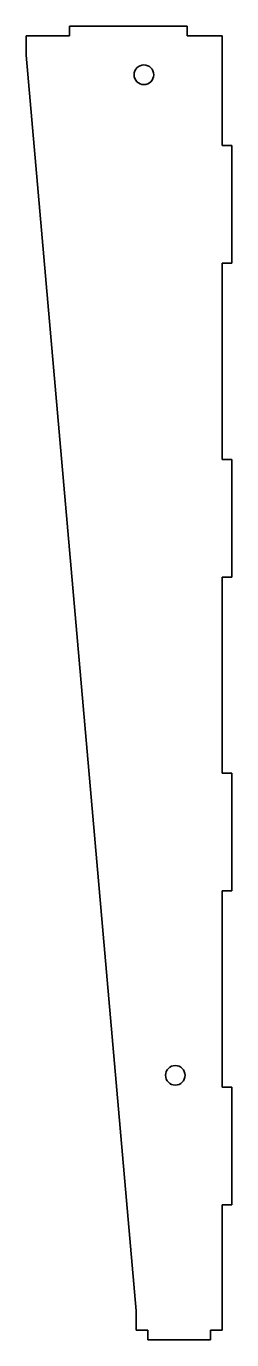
# Model space of a CAD drawing. Extents: x 22.1 to 24.7, y 8.2 to 24.9.
import ezdxf

# ---------------------------------------------------------------- set-up
doc = ezdxf.new("R2010")
doc.units = 0
doc.header["$MEASUREMENT"] = 0

msp = doc.modelspace()

# ---------------------------------------------------------------- linework, layer by layer
at = {"color": 7, "lineweight": 35}
for p, q in [((22.645511, 24.805118), (22.09551, 24.805118)), ((22.09551, 24.557192), (22.09551, 24.805118)), ((24.14551, 24.925119), (22.645511, 24.925119)), ((22.645511, 24.925119), (22.645511, 24.805118)), ((24.14551, 24.805118), (24.14551, 24.925119)), ((24.14551, 24.805118), (24.59551, 24.805118)), ((24.59551, 23.405118), (24.59551, 24.805118)), ((23.49551, 8.555118), (22.09551, 24.557192)), ((24.59551, 23.405118), (24.715511, 23.405118)), ((24.715511, 21.905119), (24.715511, 23.405118)), ((24.715511, 21.905119), (24.59551, 21.905119)), ((24.59551, 19.405119), (24.59551, 21.905119)), ((24.59551, 19.405119), (24.715511, 19.405119)), ((24.715511, 17.905117), (24.715511, 19.405119)), ((24.59551, 15.405117), (24.59551, 17.905117)), ((24.715511, 17.905117), (24.59551, 17.905117)), ((24.59551, 15.405117), (24.715511, 15.405117)), ((24.715511, 13.905118), (24.715511, 15.405117)), ((24.59551, 11.405118), (24.59551, 13.905118)), ((24.715511, 13.905118), (24.59551, 13.905118)), ((24.59551, 11.405118), (24.715511, 11.405118)), ((24.715511, 9.905118), (24.715511, 11.405118)), ((24.59551, 8.305118), (24.59551, 9.905118)), ((24.715511, 9.905118), (24.59551, 9.905118)), ((23.49551, 8.430118), (23.49551, 8.555118)), ((23.49551, 8.430118), (23.49551, 8.305118)), ((23.49551, 8.305118), (23.64551, 8.305118)), ((23.64551, 8.185118), (23.64551, 8.305118)), ((24.44551, 8.305118), (24.44551, 8.185118)), ((24.44551, 8.305118), (24.59551, 8.305118)), ((24.44551, 8.185118), (23.64551, 8.185118))]:
    msp.add_line(p, q, dxfattribs=at)
for centre in [(23.595511, 24.307191), (23.99551, 11.555118)]:
    msp.add_circle(centre, 0.125, dxfattribs=at)

doc.saveas('drawing.dxf')
